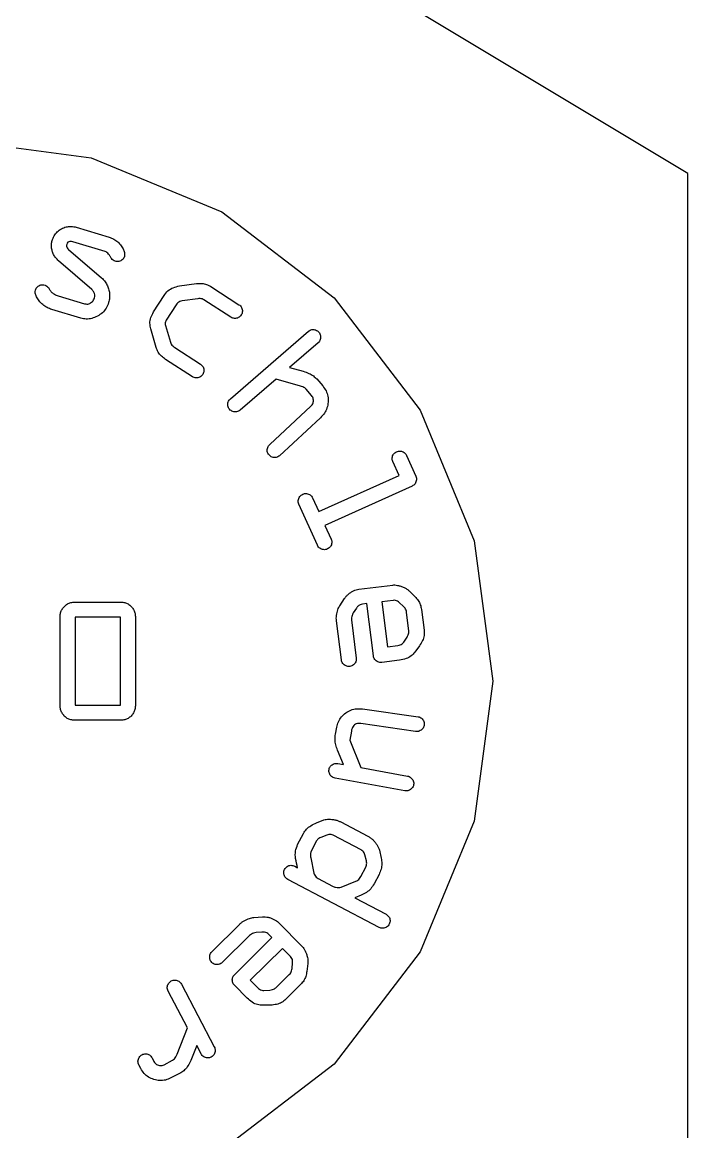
# Model space of a CAD drawing. Extents: x 0 to 201, y 0 to 275.
# Drawn here: x 137.63 to 163.43, y 126.58 to 169.59 of the extents above; entities that cross this region are included whole.
import ezdxf

# ---------------------------------------------------------------- set-up
doc = ezdxf.new("R2010")
doc.units = 0
doc.layers.add('PROFILEEDGES', color=7, linetype='CONTINUOUS')

msp = doc.modelspace()

# ---------------------------------------------------------------- linework, layer by layer
at = {"layer": 'PROFILEEDGES', "color": 7}
for points in [[(163.428119, 163.719775), (113.42814, 193.719776)], [(134.867729, 165.050378), (140.302932, 164.334821)], [(140.302932, 164.334821), (145.367719, 162.236913)], [(163.428119, 18.719777), (163.428119, 163.719775)], [(145.367719, 162.236913), (149.716966, 158.899623), (153.054262, 154.550378), (155.152169, 149.485578), (155.867709, 144.050378)], [(139.72495, 161.639092), (139.724156, 161.639071)], [(139.724156, 161.639071), (140.994342, 161.257163)], [(140.840883, 160.698943), (139.587182, 161.075889)], [(139.428273, 160.774714), (140.706607, 159.678067)], [(140.326189, 159.224259), (139.039626, 160.341372)], [(143.728281, 159.363787), (144.39093, 159.457417)], [(144.939385, 159.341871), (146.03132, 158.638627)], [(139.016687, 158.984834), (140.049329, 158.674351)], [(142.717917, 158.354901), (143.126434, 158.989211)], [(144.433713, 158.868479), (143.828188, 158.78722)], [(145.717948, 158.152035), (144.672341, 158.825434)], [(139.895871, 158.116107), (138.77417, 158.453376)], [(143.592709, 158.631547), (143.210306, 158.037787)], [(142.822745, 156.984296), (142.615523, 157.699637)], [(143.181149, 157.827092), (143.374771, 157.18607)], [(145.696887, 154.990504), (148.722636, 157.60639)], [(143.542464, 156.975623), (144.538832, 156.333934)], [(149.095936, 157.164049), (147.99093, 156.20872), (148.524436, 156.055164)], [(144.22546, 155.847342), (143.185647, 156.51701)], [(148.412147, 155.484458), (147.467082, 155.755841), (146.0754, 154.552669)], [(149.04511, 155.758436), (149.279451, 155.487395)], [(148.846831, 155.113374), (148.635032, 155.358355)], [(147.224485, 153.223527), (148.821669, 154.699981)], [(149.194996, 154.25764), (147.603025, 152.785692)], [(152.524301, 152.793918), (152.886648, 151.989846)], [(148.88681, 151.147164), (149.124591, 150.619495), (152.237228, 152.022178), (151.996616, 152.556131)], [(152.741736, 151.607116), (149.365282, 150.085534), (149.605894, 149.551581)], [(149.071833, 149.310972), (148.352801, 150.90655)], [(149.071965, 149.310975), (149.071833, 149.310972)], [(150.672456, 147.606206), (151.988282, 147.773105)], [(152.628812, 147.541806), (152.847119, 147.326409)], [(139.657905, 147.111954), (141.46313, 147.111954)], [(149.933925, 146.967319), (150.126991, 147.25226)], [(152.008179, 147.178327), (151.56389, 147.121971), (151.784976, 145.378938), (152.184841, 145.429659)], [(152.406006, 146.944025), (152.244637, 147.093721)], [(150.581069, 146.875765), (150.462192, 146.690523)], [(151.239511, 145.024992), (150.981992, 147.055113), (150.814537, 147.033867)], [(152.62053, 145.991935), (152.529064, 146.713073)], [(153.10485, 146.827775), (153.207138, 146.021193)], [(139.099793, 143.091528), (139.099793, 146.553847)], [(142.014363, 146.553847), (142.014363, 143.091528)], [(150.002293, 144.868059), (149.810258, 146.382106)], [(150.389193, 146.417338), (150.576465, 144.940886)], [(152.418336, 145.559985), (152.544066, 145.746092)], [(153.027062, 145.41494), (152.849315, 145.173614)], [(152.256808, 144.862318), (151.562991, 144.774318)], [(155.867709, 144.050378), (155.152169, 138.61518), (153.054262, 133.550378), (149.716966, 129.201136)], [(150.815781, 142.973632), (152.976342, 142.666311)], [(141.456251, 142.533421), (139.657905, 142.533421)], [(152.873181, 142.0968), (150.75453, 142.403534)], [(149.769989, 141.993674), (149.817878, 142.258088)], [(150.386177, 142.109635), (150.32355, 141.763862)], [(150.32355, 141.763862), (150.75998, 140.693985), (152.56002, 140.367934)], [(149.858254, 140.857317), (150.081985, 140.816791), (149.849602, 141.370053)], [(152.456859, 139.798426), (149.755093, 140.287807)], [(149.033891, 138.552066), (149.326018, 138.671004)], [(149.976231, 138.590108), (151.019219, 138.042069)], [(148.303456, 137.709985), (148.532612, 138.146095)], [(149.43074, 138.078626), (149.199256, 137.986207)], [(150.761462, 137.507888), (149.675744, 138.078362)], [(149.040982, 137.855328), (148.821457, 137.437514)], [(148.81352, 137.192658), (148.935863, 136.610773)], [(150.968578, 137.079938), (150.911772, 137.319939)], [(151.473535, 137.492024), (151.542882, 137.187047)], [(148.190611, 136.873944), (148.303456, 136.814651)], [(150.755959, 136.475524), (150.943442, 136.832341)], [(151.462052, 134.501126), (147.921319, 136.361576)], [(149.102551, 136.394757), (149.65762, 136.103109)], [(150.756144, 136.475473), (150.755959, 136.475524)], [(151.459247, 136.553838), (151.265361, 136.184821)], [(149.988164, 136.065629), (150.564533, 136.295954)], [(150.76342, 135.748041), (150.520506, 135.649667)], [(150.520506, 135.649667), (151.731239, 135.013492)], [(144.977882, 133.555341), (146.061456, 134.630089)], [(146.600889, 134.888542), (146.944477, 134.909074)], [(147.557464, 134.692192), (148.491496, 133.750485)], [(146.442139, 134.192474), (145.385472, 133.144414)], [(145.85614, 132.6699), (147.309046, 134.110982), (147.190169, 134.230836)], [(146.922569, 134.31963), (146.703256, 134.30103)], [(148.031967, 133.372332), (147.716584, 133.690311), (146.469126, 132.453018), (146.752971, 132.166837)], [(148.088562, 132.914124), (148.108935, 133.133289)], [(148.698347, 133.101644), (148.660564, 132.797289)], [(147.464304, 132.163932), (147.9804, 132.675832)], [(143.638614, 129.59214), (144.036653, 130.606079), (143.286321, 132.03704)], [(143.799031, 132.305825), (145.074111, 129.874103)], [(146.346942, 131.764109), (145.854446, 132.260648)], [(146.998584, 132.06108), (147.222766, 132.074786)], [(148.422175, 132.289125), (147.844933, 131.716574)], [(147.254489, 131.489999), (146.954822, 131.483913)], [(144.561507, 129.605319), (144.393523, 129.925684), (144.162701, 129.349527)], [(142.224099, 129.033207), (142.152105, 129.170508)], [(142.661375, 129.445373), (142.73657, 129.301971)], [(143.127254, 129.180078), (143.459835, 129.354459)], [(149.716966, 129.201136), (145.367719, 125.863846)], [(143.771408, 128.864274), (143.396123, 128.667492)]]:
    msp.add_lwpolyline(points, dxfattribs=at)
for points in [[(144.22546, 155.847342)], [(145.696887, 154.990504)], [(152.008179, 147.178327)], [(141.442466, 143.112192), (141.442466, 146.526283), (139.678569, 146.526283), (139.678569, 143.112192)], [(152.256781, 144.862313)], [(139.099793, 143.091528)], [(148.031941, 133.372337)], [(143.799057, 132.305804)], [(146.346942, 131.764112)]]:
    msp.add_lwpolyline(points, close=True, dxfattribs=at)
for points, knots in [([(139.039626, 160.341372), (139.00139, 160.377627), (138.926778, 160.448375), (138.843196, 160.57707), (138.78926, 160.715021), (138.761755, 160.855253), (138.75919, 160.992587), (138.789696, 161.14534), (138.860015, 161.306891), (138.983854, 161.463145), (139.144318, 161.582378), (139.328719, 161.6593), (139.529755, 161.683905), (139.658978, 161.654238), (139.72495, 161.639092)], [0, 0, 0, 0, 0.157642, 0.307616, 0.455876, 0.599533, 0.734284, 0.865134, 1.064072, 1.256848, 1.456675, 1.657245, 1.850706, 2.052494, 2.052494, 2.052494, 2.052494]), ([(139.587182, 161.075889), (139.551345, 161.084869), (139.487824, 161.100785), (139.392357, 161.062465), (139.352991, 160.98422), (139.343545, 160.905061), (139.371173, 160.831359), (139.408241, 160.794586), (139.428273, 160.774714)], [0, 0, 0, 0, 0.108682, 0.192639, 0.285112, 0.356204, 0.427634, 0.511626, 0.511626, 0.511626, 0.511626]), ([(140.994342, 161.257163), (141.05715, 161.234332), (141.180598, 161.189458), (141.34176, 161.07293), (141.466064, 160.928735), (141.557202, 160.781131), (141.60613, 160.639209), (141.599253, 160.521752), (141.561762, 160.437529), (141.511897, 160.37822), (141.447118, 160.338987), (141.377938, 160.313292), (141.306355, 160.305947), (141.23023, 160.319028), (141.152957, 160.356091), (141.081629, 160.422967), (141.032848, 160.511447), (140.985578, 160.598397), (140.919923, 160.666035), (140.866539, 160.688261), (140.840883, 160.698943)], [0, 0, 0, 0, 0.199735, 0.392569, 0.588555, 0.767636, 0.910959, 1.03178, 1.110118, 1.184158, 1.260436, 1.334614, 1.404134, 1.473602, 1.563853, 1.657323, 1.76175, 1.865031, 1.954404, 2.037094, 2.037094, 2.037094, 2.037094]), ([(140.706607, 159.678067), (140.747277, 159.639048), (140.828804, 159.560831), (140.919212, 159.412872), (140.981011, 159.248727), (141.018256, 159.074487), (141.017735, 158.894542), (140.978131, 158.699365), (140.891651, 158.499353), (140.740858, 158.316171), (140.545923, 158.185231), (140.33283, 158.09949), (140.108766, 158.068935), (139.96685, 158.10038), (139.895871, 158.116107)], [0, 0, 0, 0, 0.168511, 0.337795, 0.514591, 0.693053, 0.869263, 1.050269, 1.287522, 1.515521, 1.751965, 1.984218, 2.200752, 2.417415, 2.417415, 2.417415, 2.417415]), ([(138.77417, 158.453376), (138.711757, 158.476146), (138.587134, 158.521611), (138.421515, 158.63909), (138.28524, 158.782736), (138.184249, 158.932427), (138.126857, 159.074848), (138.130373, 159.191972), (138.167229, 159.273479), (138.214424, 159.331278), (138.276821, 159.375992), (138.350365, 159.406201), (138.432499, 159.413002), (138.512637, 159.399892), (138.587858, 159.361443), (138.652117, 159.295689), (138.702902, 159.204059), (138.773119, 159.107641), (138.883661, 159.031732), (138.970421, 159.001145), (139.016687, 158.984834)], [0, 0, 0, 0, 0.198568, 0.396493, 0.602359, 0.789828, 0.936145, 1.05563, 1.128942, 1.20103, 1.276979, 1.357085, 1.436413, 1.52121, 1.597488, 1.685843, 1.792297, 1.911464, 2.04002, 2.186895, 2.186895, 2.186895, 2.186895]), ([(140.049329, 158.674351), (140.07589, 158.66836), (140.128036, 158.656598), (140.209301, 158.668505), (140.284246, 158.702681), (140.349038, 158.755069), (140.400171, 158.821138), (140.43744, 158.908993), (140.452292, 159.016188), (140.414611, 159.13627), (140.356764, 159.193834), (140.326189, 159.224259)], [0, 0, 0, 0, 0.081101, 0.159226, 0.241184, 0.325705, 0.406753, 0.489226, 0.609812, 0.723843, 0.851681, 0.851681, 0.851681, 0.851681]), ([(143.126434, 158.989211), (143.172687, 159.053862), (143.265127, 159.183071), (143.480517, 159.313421), (143.643145, 159.34648), (143.728281, 159.363787)], [0, 0, 0, 0, 0.236644, 0.472941, 0.732546, 0.732546, 0.732546, 0.732546]), ([(144.39093, 159.457417), (144.457769, 159.461406), (144.586904, 159.469111), (144.776765, 159.43093), (144.885499, 159.371382), (144.939385, 159.341871)], [0, 0, 0, 0, 0.20045, 0.387281, 0.570837, 0.570837, 0.570837, 0.570837]), ([(143.828188, 158.78722), (143.79687, 158.780496), (143.734684, 158.767145), (143.651873, 158.711448), (143.612919, 158.658841), (143.592709, 158.631547)], [0, 0, 0, 0, 0.095468, 0.189563, 0.291018, 0.291018, 0.291018, 0.291018]), ([(144.672341, 158.825434), (144.649422, 158.837729), (144.60264, 158.862826), (144.519697, 158.87653), (144.46327, 158.871246), (144.433713, 158.868479)], [0, 0, 0, 0, 0.077631, 0.158457, 0.247363, 0.247363, 0.247363, 0.247363]), ([(142.615523, 157.699637), (142.598924, 157.772931), (142.565938, 157.918586), (142.604202, 158.15022), (142.679029, 158.284906), (142.717917, 158.354901)], [0, 0, 0, 0, 0.223923, 0.444995, 0.684196, 0.684196, 0.684196, 0.684196]), ([(146.03132, 158.638627), (146.051983, 158.623281), (146.092447, 158.593228), (146.135394, 158.529135), (146.157655, 158.45665), (146.167543, 158.381251), (146.154174, 158.305656), (146.120064, 158.236508), (146.071069, 158.176498), (146.007243, 158.132056), (145.93458, 158.108984), (145.85949, 158.101511), (145.784276, 158.115053), (145.740406, 158.139513), (145.717948, 158.152035)], [0, 0, 0, 0, 0.076778, 0.150363, 0.226582, 0.302804, 0.37639, 0.453166, 0.531837, 0.606474, 0.682983, 0.758026, 0.831173, 0.907895, 0.907895, 0.907895, 0.907895]), ([(143.210306, 158.037787), (143.198703, 158.016371), (143.175777, 157.974055), (143.165851, 157.89973), (143.175947, 157.851796), (143.181149, 157.827092)], [0, 0, 0, 0, 0.072651, 0.143552, 0.218956, 0.218956, 0.218956, 0.218956]), ([(148.722636, 157.60639), (148.742654, 157.621527), (148.781957, 157.651246), (148.853642, 157.674024), (148.928719, 157.677846), (149.003057, 157.661611), (149.071355, 157.626381), (149.127734, 157.574212), (149.17089, 157.510956), (149.194728, 157.437986), (149.19554, 157.361936), (149.183555, 157.287057), (149.150038, 157.217589), (149.114221, 157.182143), (149.095936, 157.164049)], [0, 0, 0, 0, 0.074828, 0.146912, 0.221647, 0.298193, 0.3724, 0.449508, 0.526285, 0.599871, 0.676093, 0.752326, 0.825912, 0.902651, 0.902651, 0.902651, 0.902651]), ([(143.185647, 156.51701), (143.129286, 156.55806), (143.019645, 156.637917), (142.893019, 156.798994), (142.84618, 156.922502), (142.822745, 156.984296)], [0, 0, 0, 0, 0.20862, 0.405838, 0.60331, 0.60331, 0.60331, 0.60331]), ([(143.374771, 157.18607), (143.384683, 157.159083), (143.404958, 157.103878), (143.464341, 157.03176), (143.515563, 156.994953), (143.542464, 156.975623)], [0, 0, 0, 0, 0.085785, 0.175481, 0.274697, 0.274697, 0.274697, 0.274697]), ([(144.538832, 156.333934), (144.559051, 156.318831), (144.599041, 156.288959), (144.641493, 156.224817), (144.665422, 156.152465), (144.674982, 156.076531), (144.661689, 156.000982), (144.627869, 155.932235), (144.579005, 155.872715), (144.515123, 155.828764), (144.442578, 155.804046), (144.366963, 155.796894), (144.29179, 155.810344), (144.247919, 155.834814), (144.22546, 155.847342)], [0, 0, 0, 0, 0.075254, 0.148837, 0.226256, 0.302479, 0.376065, 0.45284, 0.52999, 0.604635, 0.682363, 0.757392, 0.83053, 0.907249, 0.907249, 0.907249, 0.907249]), ([(148.524436, 156.055164), (148.597587, 156.030184), (148.733742, 155.983689), (148.913789, 155.886734), (149.003357, 155.799228), (149.04511, 155.758436)], [0, 0, 0, 0, 0.23194, 0.431703, 0.606138, 0.606138, 0.606138, 0.606138]), ([(148.635032, 155.358355), (148.616802, 155.376279), (148.578202, 155.41423), (148.5011, 155.455697), (148.443085, 155.474455), (148.412147, 155.484458)], [0, 0, 0, 0, 0.076394, 0.161756, 0.259287, 0.259287, 0.259287, 0.259287]), ([(149.279451, 155.487395), (149.3253, 155.426527), (149.415601, 155.306647), (149.484609, 155.087137), (149.493832, 154.858849), (149.452902, 154.633245), (149.354195, 154.423315), (149.248736, 154.313566), (149.194996, 154.25764)], [0, 0, 0, 0, 0.227231, 0.447537, 0.67741, 0.907095, 1.129807, 1.361218, 1.361218, 1.361218, 1.361218]), ([(146.0754, 154.552669), (146.054741, 154.537087), (146.014095, 154.506431), (145.939759, 154.482999), (145.86342, 154.479569), (145.788621, 154.493906), (145.720978, 154.528586), (145.665009, 154.580562), (145.621429, 154.643809), (145.596586, 154.716483), (145.590722, 154.793088), (145.607728, 154.8678), (145.642221, 154.936836), (145.678434, 154.972389), (145.696887, 154.990504)], [0, 0, 0, 0, 0.077158, 0.151802, 0.229518, 0.304554, 0.377697, 0.45442, 0.531531, 0.605742, 0.6823, 0.758862, 0.833075, 0.910179, 0.910179, 0.910179, 0.910179]), ([(148.821669, 154.699981), (148.839138, 154.718314), (148.873732, 154.75462), (148.905738, 154.824716), (148.919777, 154.90048), (148.91647, 154.977747), (148.893003, 155.052058), (148.862389, 155.092714), (148.846831, 155.113374)], [0, 0, 0, 0, 0.075523, 0.149562, 0.227218, 0.304941, 0.379581, 0.456703, 0.456703, 0.456703, 0.456703]), ([(147.603025, 152.785692), (147.582841, 152.769589), (147.543189, 152.737953), (147.469386, 152.713635), (147.392633, 152.709578), (147.317385, 152.725951), (147.249077, 152.761195), (147.192734, 152.813363), (147.149484, 152.876633), (147.125985, 152.949539), (147.123865, 153.026334), (147.140958, 153.100765), (147.17332, 153.169744), (147.207404, 153.205572), (147.224485, 153.223527)], [0, 0, 0, 0, 0.076936, 0.151148, 0.228641, 0.305198, 0.379404, 0.456504, 0.533281, 0.606867, 0.683089, 0.760803, 0.834385, 0.908309, 0.908309, 0.908309, 0.908309]), ([(151.996616, 152.556131), (151.987501, 152.580332), (151.969613, 152.627824), (151.967396, 152.704971), (151.983474, 152.779884), (152.02103, 152.846905), (152.07416, 152.902368), (152.14031, 152.941401), (152.212967, 152.964971), (152.288925, 152.967949), (152.362811, 152.949466), (152.430611, 152.914216), (152.488171, 152.861667), (152.512126, 152.816748), (152.524301, 152.793918)], [0, 0, 0, 0, 0.077109, 0.151318, 0.22788, 0.304439, 0.37865, 0.455759, 0.532487, 0.605633, 0.680669, 0.758387, 0.833028, 0.910178, 0.910178, 0.910178, 0.910178]), ([(152.886648, 151.989846), (152.895404, 151.966169), (152.912722, 151.919341), (152.913361, 151.842493), (152.894402, 151.768114), (152.859346, 151.699828), (152.80797, 151.642669), (152.763978, 151.619055), (152.741736, 151.607116)], [0, 0, 0, 0, 0.075255, 0.14884, 0.226255, 0.303679, 0.377267, 0.452521, 0.452521, 0.452521, 0.452521]), ([(148.352801, 150.90655), (148.343753, 150.930803), (148.325951, 150.978521), (148.324934, 151.05635), (148.342934, 151.1319), (148.382125, 151.199376), (148.436169, 151.255268), (148.50221, 151.294421), (148.574618, 151.317683), (148.65035, 151.320238), (148.725007, 151.303206), (148.793088, 151.267385), (148.850681, 151.214936), (148.874635, 151.170002), (148.88681, 151.147164)], [0, 0, 0, 0, 0.07715, 0.151793, 0.229519, 0.30762, 0.3829, 0.46039, 0.535592, 0.608729, 0.684971, 0.762702, 0.837349, 0.914501, 0.914501, 0.914501, 0.914501]), ([(149.605894, 149.551581), (149.61465, 149.527905), (149.631967, 149.481079), (149.632613, 149.404215), (149.613624, 149.329903), (149.57868, 149.261366), (149.526902, 149.205103), (149.461527, 149.165775), (149.38812, 149.1426), (149.309692, 149.140064), (149.233927, 149.157922), (149.164874, 149.192003), (149.107799, 149.243754), (149.084078, 149.288253), (149.071965, 149.310975)], [0, 0, 0, 0, 0.075255, 0.14884, 0.226255, 0.303679, 0.377267, 0.452521, 0.530056, 0.605763, 0.685004, 0.761219, 0.834804, 0.911581, 0.911581, 0.911581, 0.911581]), ([(150.126991, 147.25226), (150.146915, 147.28127), (150.188086, 147.341217), (150.270896, 147.419341), (150.365994, 147.48982), (150.46902, 147.545649), (150.570984, 147.587634), (150.639617, 147.600195), (150.672456, 147.606206)], [0, 0, 0, 0, 0.105317, 0.217629, 0.339473, 0.459604, 0.568504, 0.668414, 0.668414, 0.668414, 0.668414]), ([(151.988282, 147.773105), (152.016708, 147.774444), (152.08058, 147.777453), (152.186273, 147.758292), (152.306143, 147.728227), (152.42736, 147.681128), (152.538526, 147.620633), (152.599367, 147.567514), (152.628812, 147.541806)], [0, 0, 0, 0, 0.085139, 0.191299, 0.32031, 0.455802, 0.580514, 0.697472, 0.697472, 0.697472, 0.697472]), ([(139.099793, 146.553847), (139.10313, 146.602656), (139.109716, 146.698998), (139.169141, 146.834917), (139.261152, 146.950595), (139.37683, 147.042606), (139.512751, 147.10203), (139.609095, 147.108617), (139.657905, 147.111954)], [0, 0, 0, 0, 0.145857, 0.287902, 0.436765, 0.585628, 0.727675, 0.873535, 0.873535, 0.873535, 0.873535]), ([(141.46313, 147.111954), (141.511178, 147.10861), (141.606053, 147.102007), (141.739842, 147.042579), (141.853111, 146.94981), (141.945084, 146.834996), (142.004423, 146.698978), (142.011021, 146.602649), (142.014363, 146.553847)], [0, 0, 0, 0, 0.143585, 0.283522, 0.430587, 0.57945, 0.721496, 0.867352, 0.867352, 0.867352, 0.867352]), ([(152.244637, 147.093721), (152.222219, 147.113574), (152.178791, 147.152033), (152.094605, 147.182494), (152.03736, 147.179734), (152.008179, 147.178327)], [0, 0, 0, 0, 0.089322, 0.173034, 0.260084, 0.260084, 0.260084, 0.260084]), ([(152.847119, 147.326409), (152.891828, 147.278484), (152.979193, 147.184834), (153.068937, 147.012966), (153.092851, 146.889648), (153.10485, 146.827775)], [0, 0, 0, 0, 0.196106, 0.383207, 0.571613, 0.571613, 0.571613, 0.571613]), ([(149.810258, 146.382106), (149.807303, 146.416431), (149.801234, 146.486937), (149.809791, 146.596258), (149.82864, 146.706392), (149.859724, 146.808089), (149.892037, 146.896065), (149.920852, 146.945082), (149.933925, 146.967319)], [0, 0, 0, 0, 0.103199, 0.211978, 0.327839, 0.437717, 0.53074, 0.607988, 0.607988, 0.607988, 0.607988]), ([(150.462192, 146.690523), (150.445161, 146.658765), (150.413278, 146.599311), (150.385909, 146.505846), (150.388136, 146.445813), (150.389193, 146.417338)], [0, 0, 0, 0, 0.108079, 0.202336, 0.287382, 0.287382, 0.287382, 0.287382]), ([(150.814537, 147.033867), (150.783386, 147.027243), (150.721367, 147.014056), (150.639135, 146.957144), (150.600965, 146.90365), (150.581069, 146.875765)], [0, 0, 0, 0, 0.094856, 0.188844, 0.291178, 0.291178, 0.291178, 0.291178]), ([(152.529064, 146.713073), (152.523409, 146.741805), (152.512119, 146.799178), (152.469094, 146.878887), (152.427408, 146.921927), (152.406006, 146.944025)], [0, 0, 0, 0, 0.087508, 0.174738, 0.26678, 0.26678, 0.26678, 0.26678]), ([(152.544066, 145.746092), (152.561165, 145.775836), (152.59251, 145.830358), (152.621835, 145.914225), (152.620941, 145.967472), (152.62053, 145.991935)], [0, 0, 0, 0, 0.103016, 0.188836, 0.261772, 0.261772, 0.261772, 0.261772]), ([(153.207138, 146.021193), (153.210043, 145.953342), (153.215972, 145.81488), (153.149899, 145.604833), (153.069362, 145.480331), (153.027062, 145.41494)], [0, 0, 0, 0, 0.202571, 0.413381, 0.646588, 0.646588, 0.646588, 0.646588]), ([(152.184841, 145.429659), (152.217746, 145.435727), (152.27994, 145.447196), (152.363253, 145.491595), (152.400187, 145.537452), (152.418336, 145.559985)], [0, 0, 0, 0, 0.100139, 0.189274, 0.275386, 0.275386, 0.275386, 0.275386]), ([(150.576465, 144.940886), (150.57791, 144.915689), (150.580768, 144.865855), (150.55893, 144.792086), (150.518853, 144.727269), (150.466855, 144.671097), (150.400442, 144.632762), (150.326678, 144.614395), (150.250425, 144.614132), (150.176507, 144.6363), (150.111742, 144.678519), (150.056288, 144.731228), (150.016775, 144.795961), (150.007138, 144.843936), (150.002293, 144.868059)], [0, 0, 0, 0, 0.075255, 0.14884, 0.22628, 0.302496, 0.376077, 0.452847, 0.528155, 0.602202, 0.680828, 0.757947, 0.830473, 0.903827, 0.903827, 0.903827, 0.903827]), ([(151.562991, 144.774318), (151.537788, 144.772881), (151.487944, 144.770041), (151.414284, 144.791948), (151.348747, 144.831891), (151.293711, 144.885387), (151.254105, 144.95125), (151.244412, 145.000228), (151.239511, 145.024992)], [0, 0, 0, 0, 0.075253, 0.148831, 0.22624, 0.30366, 0.377244, 0.452499, 0.452499, 0.452499, 0.452499]), ([(152.849315, 145.173614), (152.803851, 145.120224), (152.709767, 145.009739), (152.498454, 144.905584), (152.340969, 144.877386), (152.256781, 144.862313)], [0, 0, 0, 0, 0.208633, 0.431743, 0.688005, 0.688005, 0.688005, 0.688005]), ([(139.657905, 142.533421), (139.60797, 142.536613), (139.510294, 142.542857), (139.373094, 142.600627), (139.256954, 142.691209), (139.167398, 142.808023), (139.109371, 142.944929), (139.103022, 143.042099), (139.099793, 143.091528)], [0, 0, 0, 0, 0.149226, 0.291892, 0.438674, 0.586669, 0.729336, 0.877044, 0.877044, 0.877044, 0.877044]), ([(142.014363, 143.091528), (142.01105, 143.042083), (142.004528, 142.944751), (141.945215, 142.807614), (141.853738, 142.691877), (141.738291, 142.600774), (141.602222, 142.542952), (141.505546, 142.53664), (141.456251, 142.533421)], [0, 0, 0, 0, 0.147755, 0.29086, 0.440024, 0.586505, 0.72811, 0.875439, 0.875439, 0.875439, 0.875439]), ([(149.817878, 142.258088), (149.836306, 142.331978), (149.872537, 142.477253), (149.997352, 142.668947), (150.165763, 142.821227), (150.365058, 142.931368), (150.58806, 142.989158), (150.738958, 142.97887), (150.815781, 142.973632)], [0, 0, 0, 0, 0.227141, 0.446577, 0.67412, 0.902485, 1.124023, 1.353782, 1.353782, 1.353782, 1.353782]), ([(150.75453, 142.403534), (150.693432, 142.407346), (150.578356, 142.414525), (150.429477, 142.290752), (150.401624, 142.17425), (150.386177, 142.109635)], [0, 0, 0, 0, 0.177795, 0.334873, 0.530474, 0.530474, 0.530474, 0.530474]), ([(152.976342, 142.666311), (153.000382, 142.661579), (153.048034, 142.6522), (153.111406, 142.611264), (153.161914, 142.553382), (153.199342, 142.484337), (153.217141, 142.407271), (153.212718, 142.330312), (153.190434, 142.257852), (153.148675, 142.194831), (153.089989, 142.146356), (153.023142, 142.109582), (152.94838, 142.090601), (152.898413, 142.09472), (152.873181, 142.0968)], [0, 0, 0, 0, 0.072951, 0.144599, 0.221242, 0.301652, 0.377801, 0.455382, 0.53026, 0.602789, 0.678704, 0.756359, 0.830402, 0.905932, 0.905932, 0.905932, 0.905932]), ([(149.849602, 141.370053), (149.824255, 141.440562), (149.775247, 141.576888), (149.746134, 141.78966), (149.762129, 141.926457), (149.769989, 141.993674)], [0, 0, 0, 0, 0.224495, 0.434055, 0.6365, 0.6365, 0.6365, 0.6365]), ([(149.755093, 140.287807), (149.730626, 140.294014), (149.682234, 140.306289), (149.618545, 140.349335), (149.568111, 140.407117), (149.531423, 140.474739), (149.514446, 140.549281), (149.518932, 140.624682), (149.541189, 140.696862), (149.583227, 140.76071), (149.641289, 140.811183), (149.708794, 140.847593), (149.783538, 140.865565), (149.833164, 140.860087), (149.858254, 140.857317)], [0, 0, 0, 0, 0.075252, 0.148837, 0.226258, 0.303678, 0.377263, 0.452517, 0.527775, 0.601358, 0.678766, 0.756195, 0.829785, 0.905039, 0.905039, 0.905039, 0.905039]), ([(152.56002, 140.367934), (152.585108, 140.361715), (152.634341, 140.349513), (152.699429, 140.30778), (152.751555, 140.250889), (152.789652, 140.183146), (152.807621, 140.107066), (152.803079, 140.029937), (152.78044, 139.956498), (152.737269, 139.892233), (152.676672, 139.844492), (152.609242, 139.807241), (152.533125, 139.78985), (152.48256, 139.795536), (152.456859, 139.798426)], [0, 0, 0, 0, 0.077115, 0.151329, 0.227889, 0.306803, 0.381897, 0.459098, 0.535913, 0.609956, 0.687421, 0.76514, 0.839787, 0.91695, 0.91695, 0.91695, 0.91695]), ([(148.532612, 138.146095), (148.568803, 138.202346), (148.643992, 138.319214), (148.82056, 138.456136), (148.959938, 138.518811), (149.033891, 138.552066)], [0, 0, 0, 0, 0.199535, 0.414553, 0.657597, 0.657597, 0.657597, 0.657597]), ([(149.326018, 138.671004), (149.353389, 138.677949), (149.414127, 138.693358), (149.518321, 138.696008), (149.636272, 138.690208), (149.757994, 138.669687), (149.873395, 138.638448), (149.942713, 138.605864), (149.976231, 138.590108)], [0, 0, 0, 0, 0.084487, 0.187485, 0.310816, 0.438642, 0.55711, 0.668034, 0.668034, 0.668034, 0.668034]), ([(149.675744, 138.078362), (149.65127, 138.08841), (149.601406, 138.108882), (149.514827, 138.107212), (149.459866, 138.088528), (149.43074, 138.078626)], [0, 0, 0, 0, 0.07872, 0.160388, 0.252462, 0.252462, 0.252462, 0.252462]), ([(148.303456, 136.814651), (148.273376, 136.930885), (148.218397, 137.143329), (148.206206, 137.455391), (148.272729, 137.629544), (148.303456, 137.709985)], [0, 0, 0, 0, 0.360566, 0.659011, 0.915185, 0.915185, 0.915185, 0.915185]), ([(149.199256, 137.986207), (149.176301, 137.976099), (149.132424, 137.956778), (149.076867, 137.912142), (149.0528, 137.874039), (149.040982, 137.855328)], [0, 0, 0, 0, 0.075106, 0.143565, 0.209615, 0.209615, 0.209615, 0.209615]), ([(151.019219, 138.042069), (151.056705, 138.020383), (151.131559, 137.97708), (151.231211, 137.892213), (151.317319, 137.795045), (151.389082, 137.693669), (151.444454, 137.593217), (151.464214, 137.524458), (151.473535, 137.492024)], [0, 0, 0, 0, 0.129708, 0.259002, 0.390546, 0.51826, 0.631343, 0.732312, 0.732312, 0.732312, 0.732312]), ([(148.821457, 137.437514), (148.813535, 137.416504), (148.795943, 137.369846), (148.796692, 137.285235), (148.807536, 137.225577), (148.81352, 137.192658)], [0, 0, 0, 0, 0.066896, 0.148557, 0.24909, 0.24909, 0.24909, 0.24909]), ([(150.911772, 137.319939), (150.903084, 137.346206), (150.885953, 137.398002), (150.832763, 137.464027), (150.785673, 137.492995), (150.761462, 137.507888)], [0, 0, 0, 0, 0.082542, 0.162762, 0.247651, 0.247651, 0.247651, 0.247651]), ([(147.921319, 136.361576), (147.899259, 136.375108), (147.855855, 136.401734), (147.806981, 136.462382), (147.775313, 136.532493), (147.762849, 136.608049), (147.769975, 136.683512), (147.797848, 136.754687), (147.840689, 136.81838), (147.899136, 136.868548), (147.968591, 136.900369), (148.043772, 136.912149), (148.120686, 136.905193), (148.167008, 136.884492), (148.190611, 136.873944)], [0, 0, 0, 0, 0.077151, 0.151796, 0.229519, 0.305769, 0.378916, 0.454138, 0.532769, 0.606978, 0.682305, 0.758874, 0.833088, 0.91019, 0.91019, 0.91019, 0.91019]), ([(150.943442, 136.832341), (150.954569, 136.857788), (150.976824, 136.908684), (150.98496, 136.994752), (150.97415, 137.050961), (150.968578, 137.079938)], [0, 0, 0, 0, 0.082951, 0.165907, 0.254184, 0.254184, 0.254184, 0.254184]), ([(151.542882, 137.187047), (151.554797, 137.115213), (151.578365, 136.973114), (151.549001, 136.753672), (151.489539, 136.621281), (151.459247, 136.553838)], [0, 0, 0, 0, 0.217653, 0.430555, 0.651639, 0.651639, 0.651639, 0.651639]), ([(148.935863, 136.610773), (148.945544, 136.580197), (148.96442, 136.520577), (149.023054, 136.444271), (149.075739, 136.411456), (149.102551, 136.394757)], [0, 0, 0, 0, 0.095749, 0.186699, 0.280945, 0.280945, 0.280945, 0.280945]), ([(150.564533, 136.295954), (150.59017, 136.307512), (150.642555, 136.331129), (150.708192, 136.394668), (150.739625, 136.447638), (150.756144, 136.475473)], [0, 0, 0, 0, 0.083887, 0.17141, 0.268343, 0.268343, 0.268343, 0.268343]), ([(149.65762, 136.103109), (149.696574, 136.085135), (149.769129, 136.051657), (149.885685, 136.035078), (149.954803, 136.055683), (149.988164, 136.065629)], [0, 0, 0, 0, 0.128548, 0.239435, 0.342895, 0.342895, 0.342895, 0.342895]), ([(151.265361, 136.184821), (151.226297, 136.121569), (151.148225, 135.995157), (150.973334, 135.844827), (150.834717, 135.780914), (150.76342, 135.748041)], [0, 0, 0, 0, 0.222109, 0.4439, 0.678792, 0.678792, 0.678792, 0.678792]), ([(146.061456, 134.630089), (146.086874, 134.653348), (146.139083, 134.701123), (146.230992, 134.760938), (146.329828, 134.813057), (146.429407, 134.850378), (146.518862, 134.878353), (146.575289, 134.885362), (146.600889, 134.888542)], [0, 0, 0, 0, 0.103203, 0.211983, 0.327845, 0.437726, 0.530752, 0.608004, 0.608004, 0.608004, 0.608004]), ([(146.944477, 134.909074), (146.97962, 134.91095), (147.052239, 134.914827), (147.164636, 134.896763), (147.278459, 134.864295), (147.385497, 134.816618), (147.480913, 134.761343), (147.53269, 134.714571), (147.557464, 134.692192)], [0, 0, 0, 0, 0.105317, 0.217624, 0.339457, 0.459587, 0.568487, 0.6684, 0.6684, 0.6684, 0.6684]), ([(151.731239, 135.013492), (151.753194, 135.000108), (151.796079, 134.973966), (151.844928, 134.915184), (151.875202, 134.846284), (151.891192, 134.77276), (151.885412, 134.697399), (151.858351, 134.626718), (151.815153, 134.563798), (151.755507, 134.514054), (151.684372, 134.483894), (151.609647, 134.465763), (151.531955, 134.470401), (151.485637, 134.490759), (151.462052, 134.501126)], [0, 0, 0, 0, 0.076724, 0.149868, 0.224904, 0.300829, 0.373357, 0.448226, 0.525382, 0.600029, 0.677754, 0.75519, 0.829227, 0.906044, 0.906044, 0.906044, 0.906044]), ([(146.703256, 134.30103), (146.667694, 134.295185), (146.60112, 134.284242), (146.510325, 134.249002), (146.464075, 134.21066), (146.442139, 134.192474)], [0, 0, 0, 0, 0.108089, 0.20235, 0.287395, 0.287395, 0.287395, 0.287395]), ([(147.190169, 134.230836), (147.165939, 134.251501), (147.117701, 134.292644), (147.022474, 134.323172), (146.956802, 134.320844), (146.922569, 134.31963)], [0, 0, 0, 0, 0.094848, 0.18883, 0.291162, 0.291162, 0.291162, 0.291162]), ([(145.385472, 133.144414), (145.366365, 133.127927), (145.328573, 133.095318), (145.256782, 133.067698), (145.180969, 133.059913), (145.104751, 133.067015), (145.0339, 133.096309), (144.974366, 133.14357), (144.927717, 133.203871), (144.900236, 133.275989), (144.89438, 133.353046), (144.902017, 133.429156), (144.92933, 133.499987), (144.961627, 133.536809), (144.977882, 133.555341)], [0, 0, 0, 0, 0.075253, 0.148841, 0.226267, 0.302495, 0.376079, 0.452823, 0.52813, 0.60217, 0.680786, 0.757878, 0.830405, 0.903892, 0.903892, 0.903892, 0.903892]), ([(148.108935, 133.133289), (148.111026, 133.16316), (148.115077, 133.221028), (148.08793, 133.30635), (148.050846, 133.350056), (148.031941, 133.372337)], [0, 0, 0, 0, 0.089321, 0.173035, 0.260101, 0.260101, 0.260101, 0.260101]), ([(148.491496, 133.750485), (148.509876, 133.728759), (148.551175, 133.679944), (148.600381, 133.58446), (148.64959, 133.471096), (148.686086, 133.346275), (148.705844, 133.221267), (148.700792, 133.140657), (148.698347, 133.101644)], [0, 0, 0, 0, 0.085138, 0.191299, 0.320314, 0.455802, 0.580515, 0.697476, 0.697476, 0.697476, 0.697476]), ([(147.9804, 132.675832), (147.999744, 132.697817), (148.038371, 132.741718), (148.075365, 132.824404), (148.084085, 132.883686), (148.088562, 132.914124)], [0, 0, 0, 0, 0.08751, 0.17474, 0.266787, 0.266787, 0.266787, 0.266787]), ([(143.286321, 132.03704), (143.275855, 132.060708), (143.255264, 132.107275), (143.249528, 132.184963), (143.263397, 132.260631), (143.296018, 132.329914), (143.344746, 132.387962), (143.407602, 132.430546), (143.478685, 132.458271), (143.555096, 132.465915), (143.631016, 132.454141), (143.699892, 132.420583), (143.759255, 132.371265), (143.785621, 132.327901), (143.799057, 132.305804)], [0, 0, 0, 0, 0.077147, 0.151787, 0.229521, 0.305775, 0.378922, 0.454132, 0.531237, 0.605445, 0.682001, 0.758557, 0.832769, 0.909881, 0.909881, 0.909881, 0.909881]), ([(145.854446, 132.260648), (145.837956, 132.279758), (145.80534, 132.317555), (145.777806, 132.389317), (145.769618, 132.465607), (145.778154, 132.541876), (145.806326, 132.613467), (145.839401, 132.650937), (145.85614, 132.6699)], [0, 0, 0, 0, 0.075251, 0.148837, 0.226257, 0.30365, 0.377238, 0.452638, 0.452638, 0.452638, 0.452638]), ([(148.660564, 132.797289), (148.649799, 132.73264), (148.628761, 132.606308), (148.547147, 132.430435), (148.463929, 132.336338), (148.422175, 132.289125)], [0, 0, 0, 0, 0.196099, 0.3832, 0.571611, 0.571611, 0.571611, 0.571611]), ([(146.752971, 132.166837), (146.777834, 132.144441), (146.824825, 132.102112), (146.910794, 132.063095), (146.96966, 132.061744), (146.998584, 132.06108)], [0, 0, 0, 0, 0.100146, 0.189284, 0.275394, 0.275394, 0.275394, 0.275394]), ([(147.222766, 132.074786), (147.256767, 132.079347), (147.319097, 132.087708), (147.403468, 132.115552), (147.445152, 132.148702), (147.464304, 132.163932)], [0, 0, 0, 0, 0.103009, 0.18883, 0.261776, 0.261776, 0.261776, 0.261776]), ([(146.954822, 131.483913), (146.884783, 131.487437), (146.739846, 131.494729), (146.528501, 131.598835), (146.410189, 131.706537), (146.346942, 131.764112)], [0, 0, 0, 0, 0.208642, 0.431758, 0.688023, 0.688023, 0.688023, 0.688023]), ([(147.844933, 131.716574), (147.792897, 131.672934), (147.686709, 131.58388), (147.479899, 131.508298), (147.33211, 131.4963), (147.254489, 131.489999)], [0, 0, 0, 0, 0.202572, 0.41338, 0.646576, 0.646576, 0.646576, 0.646576]), ([(142.152105, 129.170508), (142.141337, 129.19472), (142.120255, 129.242119), (142.113479, 129.320925), (142.127965, 129.396764), (142.157309, 129.467665), (142.206082, 129.526866), (142.269437, 129.56991), (142.341016, 129.597842), (142.417436, 129.605483), (142.493358, 129.593711), (142.562233, 129.560153), (142.621588, 129.510834), (142.647945, 129.46747), (142.661375, 129.445373)], [0, 0, 0, 0, 0.079058, 0.154767, 0.232779, 0.309001, 0.382586, 0.459358, 0.536477, 0.610693, 0.687253, 0.763806, 0.838011, 0.915115, 0.915115, 0.915115, 0.915115]), ([(143.459835, 129.354459), (143.483361, 129.37038), (143.534443, 129.404949), (143.593338, 129.489359), (143.622631, 129.555857), (143.638614, 129.59214)], [0, 0, 0, 0, 0.08464, 0.183777, 0.302825, 0.302825, 0.302825, 0.302825]), ([(145.074111, 129.874103), (145.084626, 129.850495), (145.105262, 129.804166), (145.112355, 129.727181), (145.099537, 129.651094), (145.069524, 129.579406), (145.020575, 129.518443), (144.956925, 129.474685), (144.885387, 129.447196), (144.808975, 129.440695), (144.733967, 129.456908), (144.663311, 129.488037), (144.602308, 129.538403), (144.575302, 129.582694), (144.561507, 129.605319)], [0, 0, 0, 0, 0.077105, 0.151314, 0.227872, 0.306787, 0.381881, 0.459083, 0.535855, 0.609437, 0.685653, 0.763683, 0.839392, 0.918448, 0.918448, 0.918448, 0.918448]), ([(143.396123, 128.667492), (143.325853, 128.6364), (143.187693, 128.575269), (142.95724, 128.557515), (142.731961, 128.599919), (142.522544, 128.693155), (142.343086, 128.838816), (142.264214, 128.96767), (142.224099, 129.033207)], [0, 0, 0, 0, 0.229134, 0.450504, 0.68068, 0.910854, 1.13222, 1.361349, 1.361349, 1.361349, 1.361349]), ([(142.73657, 129.301971), (142.750018, 129.280025), (142.776355, 129.237044), (142.83636, 129.188575), (142.9066, 129.159868), (142.9807, 129.143534), (143.057616, 129.149285), (143.103715, 129.169669), (143.127254, 129.180078)], [0, 0, 0, 0, 0.076779, 0.150368, 0.22659, 0.302807, 0.376389, 0.453163, 0.453163, 0.453163, 0.453163]), ([(144.162701, 129.349527), (144.129735, 129.277431), (144.067952, 129.142314), (143.9366, 128.971212), (143.824765, 128.898814), (143.771408, 128.864274)], [0, 0, 0, 0, 0.237708, 0.445496, 0.635079, 0.635079, 0.635079, 0.635079])]:
    msp.add_open_spline(points, degree=3, knots=knots, dxfattribs=at)

doc.saveas('drawing.dxf')
